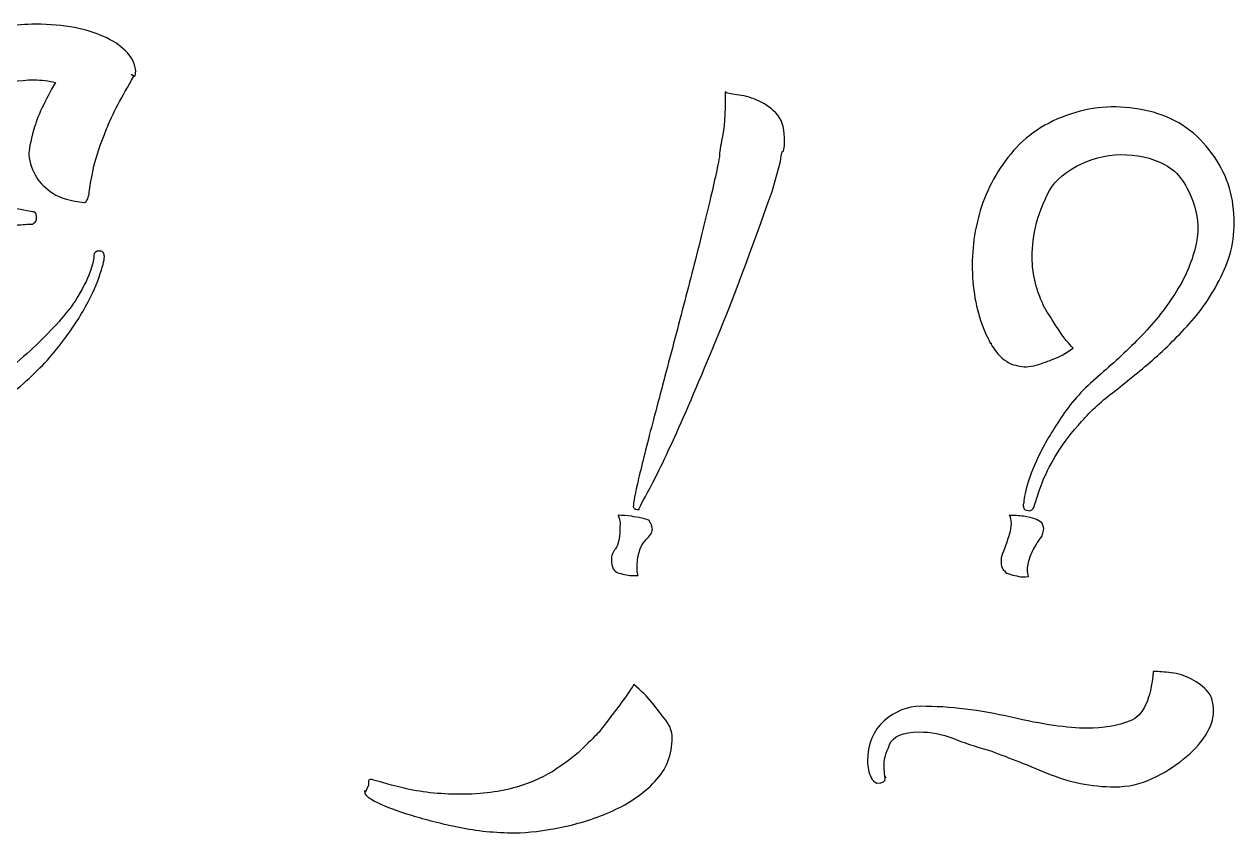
# Model space of a CAD drawing. Header units: centimetres. Extents: x -9.9 to 9.3, y -14 to 14.4.
# Drawn here: x 2.43 to 9.28, y 9.75 to 14.33 of the extents above; entities that cross this region are included whole.
import ezdxf

# ---------------------------------------------------------------- set-up
doc = ezdxf.new("R2010")
doc.units = ezdxf.units.CM
doc.header["$MEASUREMENT"] = 0
doc.layers.add('Layer 1', color=7, linetype='Continuous')

msp = doc.modelspace()

# ---------------------------------------------------------------- linework, layer by layer
at = {"layer": 'Layer 1', "color": 250}
for points, knots in [([(0.849, 13.22), (0.829, 13.233), (0.813, 13.254), (0.802, 13.284), (0.802, 13.284), (0.79, 13.314), (0.782, 13.343), (0.777, 13.373), (0.777, 13.373), (0.772, 13.402), (0.77, 13.429), (0.77, 13.454), (0.77, 13.454), (0.77, 13.478), (0.77, 13.496), (0.77, 13.505), (0.77, 13.505), (0.806, 13.469), (0.856, 13.446), (0.92, 13.434), (0.92, 13.434), (0.984, 13.423), (1.044, 13.417), (1.099, 13.417), (1.099, 13.417), (1.139, 13.417), (1.172, 13.418), (1.198, 13.422), (1.198, 13.422), (1.224, 13.425), (1.236, 13.427), (1.232, 13.427), (1.232, 13.427), (1.304, 13.568), (1.39, 13.694), (1.488, 13.806), (1.488, 13.806), (1.587, 13.917), (1.692, 14.011), (1.803, 14.089), (1.803, 14.089), (1.915, 14.166), (2.029, 14.225), (2.148, 14.266), (2.148, 14.266), (2.266, 14.307), (2.38, 14.327), (2.492, 14.327), (2.492, 14.327), (2.653, 14.327), (2.786, 14.302), (2.891, 14.251), (2.891, 14.251), (2.996, 14.2), (3.051, 14.137), (3.058, 14.061), (3.058, 14.061), (3.058, 14.048), (3.056, 14.038), (3.053, 14.032), (3.053, 14.032), (3.053, 14.032), (3.033, 14.042), (3.033, 14.042), (3.033, 14.042), (3.033, 14.042), (3.048, 14.032), (3.048, 14.032), (3.048, 14.032), (2.979, 13.917), (2.927, 13.818), (2.893, 13.734), (2.893, 13.734), (2.859, 13.651), (2.835, 13.58), (2.822, 13.523), (2.822, 13.523), (2.809, 13.465), (2.8, 13.42), (2.797, 13.387), (2.797, 13.387), (2.794, 13.355), (2.787, 13.333), (2.777, 13.323), (2.777, 13.323), (2.777, 13.323), (2.768, 13.318), (2.768, 13.318), (2.768, 13.318), (2.692, 13.325), (2.633, 13.342), (2.59, 13.37), (2.59, 13.37), (2.548, 13.398), (2.517, 13.428), (2.497, 13.461), (2.497, 13.461), (2.474, 13.497), (2.459, 13.54), (2.453, 13.589), (2.453, 13.589), (2.453, 13.612), (2.462, 13.66), (2.482, 13.732), (2.482, 13.732), (2.502, 13.804), (2.543, 13.893), (2.605, 13.997), (2.605, 13.997), (2.566, 14.007), (2.525, 14.012), (2.482, 14.012), (2.482, 14.012), (2.403, 14.012), (2.322, 13.997), (2.239, 13.968), (2.239, 13.968), (2.155, 13.938), (2.071, 13.897), (1.988, 13.845), (1.988, 13.845), (1.904, 13.792), (1.823, 13.73), (1.744, 13.658), (1.744, 13.658), (1.665, 13.586), (1.593, 13.507), (1.528, 13.422), (1.528, 13.422), (1.629, 13.412), (1.735, 13.398), (1.845, 13.38), (1.845, 13.38), (1.955, 13.362), (2.057, 13.344), (2.15, 13.326), (2.15, 13.326), (2.244, 13.308), (2.321, 13.293), (2.384, 13.282), (2.384, 13.282), (2.446, 13.27), (2.479, 13.264), (2.482, 13.264), (2.482, 13.264), (2.482, 13.264), (2.487, 13.264), (2.487, 13.264), (2.487, 13.264), (2.494, 13.258), (2.497, 13.246), (2.497, 13.23), (2.497, 13.23), (2.497, 13.217), (2.492, 13.207), (2.482, 13.2), (2.482, 13.2), (2.482, 13.2), (2.477, 13.195), (2.477, 13.195), (2.477, 13.195), (2.477, 13.195), (2.443, 13.195), (2.443, 13.195), (2.443, 13.195), (2.42, 13.192), (2.371, 13.19), (2.295, 13.188), (2.295, 13.188), (2.22, 13.186), (2.131, 13.185), (2.029, 13.183), (2.029, 13.183), (1.928, 13.181), (1.82, 13.18), (1.705, 13.178), (1.705, 13.178), (1.59, 13.177), (1.482, 13.176), (1.38, 13.176), (1.38, 13.176), (1.341, 13.097), (1.309, 13.016), (1.286, 12.932), (1.286, 12.932), (1.263, 12.849), (1.252, 12.764), (1.252, 12.679), (1.252, 12.679), (1.252, 12.528), (1.291, 12.383), (1.37, 12.246), (1.37, 12.246), (1.429, 12.203), (1.489, 12.173), (1.55, 12.155), (1.55, 12.155), (1.61, 12.137), (1.67, 12.128), (1.729, 12.128), (1.729, 12.128), (1.811, 12.128), (1.893, 12.142), (1.973, 12.172), (1.973, 12.172), (2.053, 12.201), (2.128, 12.237), (2.197, 12.278), (2.197, 12.278), (2.266, 12.319), (2.328, 12.363), (2.384, 12.411), (2.384, 12.411), (2.44, 12.458), (2.487, 12.502), (2.526, 12.541), (2.526, 12.541), (2.625, 12.639), (2.693, 12.721), (2.731, 12.785), (2.731, 12.785), (2.768, 12.849), (2.793, 12.899), (2.804, 12.937), (2.804, 12.937), (2.816, 12.975), (2.822, 13.002), (2.822, 13.018), (2.822, 13.018), (2.822, 13.035), (2.833, 13.043), (2.856, 13.043), (2.856, 13.043), (2.866, 13.043), (2.873, 13.04), (2.876, 13.033), (2.876, 13.033), (2.879, 13.026), (2.881, 13.02), (2.881, 13.013), (2.881, 13.013), (2.881, 12.99), (2.871, 12.951), (2.851, 12.895), (2.851, 12.895), (2.832, 12.839), (2.801, 12.776), (2.76, 12.703), (2.76, 12.703), (2.719, 12.631), (2.665, 12.554), (2.598, 12.472), (2.598, 12.472), (2.531, 12.39), (2.449, 12.311), (2.354, 12.236), (2.354, 12.236), (2.279, 12.177), (2.182, 12.116), (2.064, 12.054), (2.064, 12.054), (1.946, 11.991), (1.816, 11.96), (1.675, 11.96), (1.675, 11.96), (1.485, 11.96), (1.328, 12.025), (1.205, 12.155), (1.205, 12.155), (1.082, 12.284), (1.021, 12.456), (1.021, 12.669), (1.021, 12.669), (1.021, 12.757), (1.031, 12.844), (1.05, 12.93), (1.05, 12.93), (1.07, 13.015), (1.095, 13.097), (1.124, 13.176), (1.124, 13.176), (1.022, 13.176), (0.951, 13.18), (0.91, 13.188), (0.91, 13.188), (0.869, 13.196), (0.849, 13.207), (0.849, 13.22)], [0, 0, 0, 0, 0.013699, 0.013699, 0.013699, 0.013699, 0.027397, 0.027397, 0.027397, 0.027397, 0.041096, 0.041096, 0.041096, 0.041096, 0.054795, 0.054795, 0.054795, 0.054795, 0.068493, 0.068493, 0.068493, 0.068493, 0.082192, 0.082192, 0.082192, 0.082192, 0.09589, 0.09589, 0.09589, 0.09589, 0.109589, 0.109589, 0.109589, 0.109589, 0.123288, 0.123288, 0.123288, 0.123288, 0.136986, 0.136986, 0.136986, 0.136986, 0.150685, 0.150685, 0.150685, 0.150685, 0.164384, 0.164384, 0.164384, 0.164384, 0.178082, 0.178082, 0.178082, 0.178082, 0.191781, 0.191781, 0.191781, 0.191781, 0.205479, 0.205479, 0.205479, 0.205479, 0.219178, 0.219178, 0.219178, 0.219178, 0.232877, 0.232877, 0.232877, 0.232877, 0.246575, 0.246575, 0.246575, 0.246575, 0.260274, 0.260274, 0.260274, 0.260274, 0.273973, 0.273973, 0.273973, 0.273973, 0.287671, 0.287671, 0.287671, 0.287671, 0.30137, 0.30137, 0.30137, 0.30137, 0.315068, 0.315068, 0.315068, 0.315068, 0.328767, 0.328767, 0.328767, 0.328767, 0.342466, 0.342466, 0.342466, 0.342466, 0.356164, 0.356164, 0.356164, 0.356164, 0.369863, 0.369863, 0.369863, 0.369863, 0.383562, 0.383562, 0.383562, 0.383562, 0.39726, 0.39726, 0.39726, 0.39726, 0.410959, 0.410959, 0.410959, 0.410959, 0.424658, 0.424658, 0.424658, 0.424658, 0.438356, 0.438356, 0.438356, 0.438356, 0.452055, 0.452055, 0.452055, 0.452055, 0.465753, 0.465753, 0.465753, 0.465753, 0.479452, 0.479452, 0.479452, 0.479452, 0.493151, 0.493151, 0.493151, 0.493151, 0.506849, 0.506849, 0.506849, 0.506849, 0.520548, 0.520548, 0.520548, 0.520548, 0.534247, 0.534247, 0.534247, 0.534247, 0.547945, 0.547945, 0.547945, 0.547945, 0.561644, 0.561644, 0.561644, 0.561644, 0.575342, 0.575342, 0.575342, 0.575342, 0.589041, 0.589041, 0.589041, 0.589041, 0.60274, 0.60274, 0.60274, 0.60274, 0.616438, 0.616438, 0.616438, 0.616438, 0.630137, 0.630137, 0.630137, 0.630137, 0.643836, 0.643836, 0.643836, 0.643836, 0.657534, 0.657534, 0.657534, 0.657534, 0.671233, 0.671233, 0.671233, 0.671233, 0.684932, 0.684932, 0.684932, 0.684932, 0.69863, 0.69863, 0.69863, 0.69863, 0.712329, 0.712329, 0.712329, 0.712329, 0.726027, 0.726027, 0.726027, 0.726027, 0.739726, 0.739726, 0.739726, 0.739726, 0.753425, 0.753425, 0.753425, 0.753425, 0.767123, 0.767123, 0.767123, 0.767123, 0.780822, 0.780822, 0.780822, 0.780822, 0.794521, 0.794521, 0.794521, 0.794521, 0.808219, 0.808219, 0.808219, 0.808219, 0.821918, 0.821918, 0.821918, 0.821918, 0.835616, 0.835616, 0.835616, 0.835616, 0.849315, 0.849315, 0.849315, 0.849315, 0.863014, 0.863014, 0.863014, 0.863014, 0.876712, 0.876712, 0.876712, 0.876712, 0.890411, 0.890411, 0.890411, 0.890411, 0.90411, 0.90411, 0.90411, 0.90411, 0.917808, 0.917808, 0.917808, 0.917808, 0.931507, 0.931507, 0.931507, 0.931507, 0.945205, 0.945205, 0.945205, 0.945205, 0.958904, 0.958904, 0.958904, 0.958904, 0.972603, 0.972603, 0.972603, 0.972603, 1, 1, 1, 1]), ([(6.393, 13.944), (6.4, 13.937), (6.422, 13.931), (6.458, 13.928), (6.458, 13.928), (6.494, 13.924), (6.532, 13.914), (6.571, 13.898), (6.571, 13.898), (6.611, 13.882), (6.647, 13.857), (6.679, 13.825), (6.679, 13.825), (6.712, 13.792), (6.728, 13.746), (6.728, 13.684), (6.728, 13.684), (6.728, 13.673), (6.728, 13.662), (6.728, 13.649), (6.728, 13.649), (6.728, 13.636), (6.726, 13.623), (6.723, 13.609), (6.723, 13.609), (6.723, 13.609), (6.717, 13.609), (6.717, 13.609), (6.717, 13.609), (6.71, 13.594), (6.706, 13.574), (6.706, 13.549), (6.706, 13.549), (6.706, 13.549), (6.658, 13.381), (6.658, 13.381), (6.658, 13.381), (6.542, 13.053), (6.438, 12.774), (6.344, 12.545), (6.344, 12.545), (6.25, 12.316), (6.171, 12.131), (6.106, 11.988), (6.106, 11.988), (6.041, 11.846), (5.991, 11.742), (5.954, 11.677), (5.954, 11.677), (5.918, 11.612), (5.902, 11.58), (5.906, 11.58), (5.906, 11.58), (5.891, 11.58), (5.882, 11.581), (5.879, 11.585), (5.879, 11.585), (5.875, 11.589), (5.873, 11.592), (5.873, 11.596), (5.873, 11.596), (5.873, 11.618), (5.883, 11.671), (5.903, 11.755), (5.903, 11.755), (5.923, 11.84), (5.949, 11.944), (5.981, 12.067), (5.981, 12.067), (6.014, 12.189), (6.049, 12.323), (6.087, 12.467), (6.087, 12.467), (6.125, 12.611), (6.162, 12.753), (6.198, 12.892), (6.198, 12.892), (6.234, 13.031), (6.266, 13.16), (6.295, 13.281), (6.295, 13.281), (6.324, 13.402), (6.346, 13.5), (6.36, 13.576), (6.36, 13.576), (6.36, 13.601), (6.366, 13.637), (6.376, 13.684), (6.376, 13.684), (6.387, 13.731), (6.393, 13.818), (6.393, 13.944)], [0, 0, 0, 0, 0.041667, 0.041667, 0.041667, 0.041667, 0.083333, 0.083333, 0.083333, 0.083333, 0.125, 0.125, 0.125, 0.125, 0.166667, 0.166667, 0.166667, 0.166667, 0.208333, 0.208333, 0.208333, 0.208333, 0.25, 0.25, 0.25, 0.25, 0.291667, 0.291667, 0.291667, 0.291667, 0.333333, 0.333333, 0.333333, 0.333333, 0.375, 0.375, 0.375, 0.375, 0.416667, 0.416667, 0.416667, 0.416667, 0.458333, 0.458333, 0.458333, 0.458333, 0.5, 0.5, 0.5, 0.5, 0.541667, 0.541667, 0.541667, 0.541667, 0.583333, 0.583333, 0.583333, 0.583333, 0.625, 0.625, 0.625, 0.625, 0.666667, 0.666667, 0.666667, 0.666667, 0.708333, 0.708333, 0.708333, 0.708333, 0.75, 0.75, 0.75, 0.75, 0.791667, 0.791667, 0.791667, 0.791667, 0.833333, 0.833333, 0.833333, 0.833333, 0.875, 0.875, 0.875, 0.875, 0.916667, 0.916667, 0.916667, 0.916667, 1, 1, 1, 1]), ([(8.351, 13.82), (8.481, 13.863), (8.618, 13.87), (8.762, 13.841), (8.762, 13.841), (8.907, 13.812), (9.024, 13.744), (9.114, 13.636), (9.114, 13.636), (9.204, 13.531), (9.256, 13.412), (9.268, 13.279), (9.268, 13.279), (9.281, 13.145), (9.26, 13.024), (9.206, 12.916), (9.206, 12.916), (9.156, 12.808), (9.093, 12.713), (9.019, 12.632), (9.019, 12.632), (8.946, 12.551), (8.871, 12.478), (8.795, 12.413), (8.795, 12.413), (8.719, 12.348), (8.645, 12.287), (8.573, 12.232), (8.573, 12.232), (8.501, 12.176), (8.44, 12.117), (8.389, 12.056), (8.389, 12.056), (8.335, 11.994), (8.292, 11.936), (8.259, 11.88), (8.259, 11.88), (8.227, 11.824), (8.202, 11.774), (8.186, 11.731), (8.186, 11.731), (8.17, 11.688), (8.158, 11.654), (8.151, 11.631), (8.151, 11.631), (8.144, 11.608), (8.14, 11.596), (8.14, 11.596), (8.14, 11.596), (8.14, 11.592), (8.138, 11.589), (8.135, 11.585), (8.135, 11.585), (8.124, 11.574), (8.115, 11.571), (8.108, 11.574), (8.108, 11.574), (8.09, 11.574), (8.081, 11.581), (8.081, 11.596), (8.081, 11.596), (8.077, 11.603), (8.077, 11.608), (8.081, 11.612), (8.081, 11.612), (8.081, 11.634), (8.088, 11.671), (8.102, 11.723), (8.102, 11.723), (8.117, 11.775), (8.142, 11.837), (8.178, 11.907), (8.178, 11.907), (8.214, 11.977), (8.259, 12.051), (8.313, 12.129), (8.313, 12.129), (8.367, 12.206), (8.436, 12.279), (8.519, 12.348), (8.519, 12.348), (8.595, 12.413), (8.671, 12.485), (8.749, 12.564), (8.749, 12.564), (8.826, 12.644), (8.892, 12.728), (8.946, 12.816), (8.946, 12.816), (9.001, 12.904), (9.037, 12.994), (9.057, 13.084), (9.057, 13.084), (9.077, 13.174), (9.067, 13.262), (9.028, 13.349), (9.028, 13.349), (8.991, 13.446), (8.933, 13.512), (8.852, 13.546), (8.852, 13.546), (8.771, 13.581), (8.686, 13.594), (8.597, 13.587), (8.597, 13.587), (8.509, 13.58), (8.427, 13.553), (8.351, 13.506), (8.351, 13.506), (8.276, 13.459), (8.227, 13.403), (8.205, 13.338), (8.205, 13.338), (8.169, 13.262), (8.147, 13.192), (8.138, 13.127), (8.138, 13.127), (8.129, 13.062), (8.127, 13.003), (8.132, 12.951), (8.132, 12.951), (8.138, 12.899), (8.147, 12.853), (8.162, 12.813), (8.162, 12.813), (8.176, 12.774), (8.189, 12.743), (8.2, 12.721), (8.2, 12.721), (8.218, 12.692), (8.243, 12.653), (8.276, 12.602), (8.276, 12.602), (8.308, 12.552), (8.337, 12.516), (8.362, 12.494), (8.362, 12.494), (8.322, 12.465), (8.283, 12.443), (8.243, 12.429), (8.243, 12.429), (8.211, 12.415), (8.175, 12.403), (8.138, 12.394), (8.138, 12.394), (8.1, 12.385), (8.066, 12.386), (8.037, 12.397), (8.037, 12.397), (8.023, 12.397), (8.009, 12.402), (7.994, 12.413), (7.994, 12.413), (7.98, 12.42), (7.964, 12.432), (7.948, 12.448), (7.948, 12.448), (7.932, 12.464), (7.915, 12.487), (7.897, 12.516), (7.897, 12.516), (7.897, 12.516), (7.897, 12.521), (7.897, 12.521), (7.897, 12.521), (7.897, 12.521), (7.891, 12.521), (7.891, 12.521), (7.891, 12.521), (7.891, 12.525), (7.89, 12.527), (7.889, 12.529), (7.889, 12.529), (7.887, 12.531), (7.886, 12.534), (7.886, 12.537), (7.886, 12.537), (7.835, 12.631), (7.805, 12.742), (7.794, 12.87), (7.794, 12.87), (7.783, 12.998), (7.795, 13.124), (7.829, 13.249), (7.829, 13.249), (7.863, 13.373), (7.923, 13.488), (8.008, 13.592), (8.008, 13.592), (8.092, 13.697), (8.207, 13.773), (8.351, 13.82)], [0, 0, 0, 0, 0.020408, 0.020408, 0.020408, 0.020408, 0.040816, 0.040816, 0.040816, 0.040816, 0.061224, 0.061224, 0.061224, 0.061224, 0.081633, 0.081633, 0.081633, 0.081633, 0.102041, 0.102041, 0.102041, 0.102041, 0.122449, 0.122449, 0.122449, 0.122449, 0.142857, 0.142857, 0.142857, 0.142857, 0.163265, 0.163265, 0.163265, 0.163265, 0.183673, 0.183673, 0.183673, 0.183673, 0.204082, 0.204082, 0.204082, 0.204082, 0.22449, 0.22449, 0.22449, 0.22449, 0.244898, 0.244898, 0.244898, 0.244898, 0.265306, 0.265306, 0.265306, 0.265306, 0.285714, 0.285714, 0.285714, 0.285714, 0.306122, 0.306122, 0.306122, 0.306122, 0.326531, 0.326531, 0.326531, 0.326531, 0.346939, 0.346939, 0.346939, 0.346939, 0.367347, 0.367347, 0.367347, 0.367347, 0.387755, 0.387755, 0.387755, 0.387755, 0.408163, 0.408163, 0.408163, 0.408163, 0.428571, 0.428571, 0.428571, 0.428571, 0.44898, 0.44898, 0.44898, 0.44898, 0.469388, 0.469388, 0.469388, 0.469388, 0.489796, 0.489796, 0.489796, 0.489796, 0.510204, 0.510204, 0.510204, 0.510204, 0.530612, 0.530612, 0.530612, 0.530612, 0.55102, 0.55102, 0.55102, 0.55102, 0.571429, 0.571429, 0.571429, 0.571429, 0.591837, 0.591837, 0.591837, 0.591837, 0.612245, 0.612245, 0.612245, 0.612245, 0.632653, 0.632653, 0.632653, 0.632653, 0.653061, 0.653061, 0.653061, 0.653061, 0.673469, 0.673469, 0.673469, 0.673469, 0.693878, 0.693878, 0.693878, 0.693878, 0.714286, 0.714286, 0.714286, 0.714286, 0.734694, 0.734694, 0.734694, 0.734694, 0.755102, 0.755102, 0.755102, 0.755102, 0.77551, 0.77551, 0.77551, 0.77551, 0.795918, 0.795918, 0.795918, 0.795918, 0.816327, 0.816327, 0.816327, 0.816327, 0.836735, 0.836735, 0.836735, 0.836735, 0.857143, 0.857143, 0.857143, 0.857143, 0.877551, 0.877551, 0.877551, 0.877551, 0.897959, 0.897959, 0.897959, 0.897959, 0.918367, 0.918367, 0.918367, 0.918367, 0.938776, 0.938776, 0.938776, 0.938776, 0.959184, 0.959184, 0.959184, 0.959184, 1, 1, 1, 1]), ([(5.965, 11.515), (5.965, 11.511), (5.967, 11.507), (5.971, 11.504), (5.971, 11.504), (5.978, 11.489), (5.981, 11.477), (5.981, 11.466), (5.981, 11.466), (5.981, 11.452), (5.967, 11.43), (5.938, 11.401), (5.938, 11.401), (5.909, 11.372), (5.895, 11.318), (5.895, 11.239), (5.895, 11.239), (5.895, 11.224), (5.897, 11.214), (5.9, 11.206), (5.9, 11.206), (5.9, 11.206), (5.873, 11.206), (5.873, 11.206), (5.873, 11.206), (5.848, 11.206), (5.821, 11.211), (5.792, 11.22), (5.792, 11.22), (5.763, 11.229), (5.749, 11.253), (5.749, 11.293), (5.749, 11.293), (5.749, 11.318), (5.757, 11.34), (5.773, 11.358), (5.773, 11.358), (5.789, 11.376), (5.798, 11.425), (5.798, 11.504), (5.798, 11.504), (5.798, 11.518), (5.794, 11.533), (5.787, 11.547), (5.787, 11.547), (5.812, 11.547), (5.837, 11.545), (5.862, 11.542), (5.862, 11.542), (5.881, 11.538), (5.9, 11.535), (5.922, 11.531), (5.922, 11.531), (5.944, 11.527), (5.958, 11.522), (5.965, 11.515)], [0, 0, 0, 0, 0.066667, 0.066667, 0.066667, 0.066667, 0.133333, 0.133333, 0.133333, 0.133333, 0.2, 0.2, 0.2, 0.2, 0.266667, 0.266667, 0.266667, 0.266667, 0.333333, 0.333333, 0.333333, 0.333333, 0.4, 0.4, 0.4, 0.4, 0.466667, 0.466667, 0.466667, 0.466667, 0.533333, 0.533333, 0.533333, 0.533333, 0.6, 0.6, 0.6, 0.6, 0.666667, 0.666667, 0.666667, 0.666667, 0.733333, 0.733333, 0.733333, 0.733333, 0.8, 0.8, 0.8, 0.8, 0.866667, 0.866667, 0.866667, 0.866667, 1, 1, 1, 1]), ([(8, 11.547), (8.028, 11.547), (8.055, 11.545), (8.081, 11.542), (8.081, 11.542), (8.131, 11.535), (8.166, 11.522), (8.184, 11.504), (8.184, 11.504), (8.184, 11.504), (8.194, 11.482), (8.194, 11.482), (8.194, 11.482), (8.198, 11.471), (8.194, 11.453), (8.184, 11.428), (8.184, 11.428), (8.166, 11.403), (8.149, 11.378), (8.135, 11.352), (8.135, 11.352), (8.124, 11.331), (8.115, 11.306), (8.108, 11.279), (8.108, 11.279), (8.101, 11.252), (8.101, 11.226), (8.108, 11.201), (8.108, 11.201), (8.086, 11.197), (8.068, 11.197), (8.054, 11.201), (8.054, 11.201), (8.039, 11.205), (8.024, 11.208), (8.008, 11.212), (8.008, 11.212), (7.991, 11.215), (7.98, 11.223), (7.973, 11.233), (7.973, 11.233), (7.965, 11.237), (7.96, 11.246), (7.956, 11.26), (7.956, 11.26), (7.949, 11.289), (7.954, 11.322), (7.973, 11.358), (7.973, 11.358), (7.983, 11.387), (7.992, 11.414), (8, 11.439), (8, 11.439), (8.007, 11.461), (8.01, 11.481), (8.01, 11.501), (8.01, 11.501), (8.01, 11.521), (8.007, 11.536), (8, 11.547)], [0, 0, 0, 0, 0.0625, 0.0625, 0.0625, 0.0625, 0.125, 0.125, 0.125, 0.125, 0.1875, 0.1875, 0.1875, 0.1875, 0.25, 0.25, 0.25, 0.25, 0.3125, 0.3125, 0.3125, 0.3125, 0.375, 0.375, 0.375, 0.375, 0.4375, 0.4375, 0.4375, 0.4375, 0.5, 0.5, 0.5, 0.5, 0.5625, 0.5625, 0.5625, 0.5625, 0.625, 0.625, 0.625, 0.625, 0.6875, 0.6875, 0.6875, 0.6875, 0.75, 0.75, 0.75, 0.75, 0.8125, 0.8125, 0.8125, 0.8125, 0.875, 0.875, 0.875, 0.875, 1, 1, 1, 1]), ([(7.882, 10.218), (7.806, 10.238), (7.739, 10.261), (7.68, 10.285), (7.68, 10.285), (7.621, 10.309), (7.557, 10.321), (7.488, 10.321), (7.488, 10.321), (7.399, 10.321), (7.343, 10.297), (7.323, 10.249), (7.323, 10.249), (7.302, 10.2), (7.292, 10.166), (7.292, 10.145), (7.292, 10.145), (7.292, 10.09), (7.295, 10.062), (7.302, 10.062), (7.302, 10.062), (7.295, 10.076), (7.293, 10.074), (7.297, 10.057), (7.297, 10.057), (7.3, 10.04), (7.285, 10.031), (7.25, 10.031), (7.25, 10.031), (7.236, 10.038), (7.226, 10.048), (7.219, 10.062), (7.219, 10.062), (7.205, 10.09), (7.198, 10.121), (7.198, 10.155), (7.198, 10.155), (7.198, 10.252), (7.23, 10.328), (7.292, 10.383), (7.292, 10.383), (7.354, 10.438), (7.423, 10.466), (7.499, 10.466), (7.499, 10.466), (7.664, 10.466), (7.835, 10.445), (8.011, 10.404), (8.011, 10.404), (8.187, 10.363), (8.33, 10.342), (8.441, 10.342), (8.441, 10.342), (8.531, 10.342), (8.612, 10.356), (8.684, 10.383), (8.684, 10.383), (8.757, 10.411), (8.8, 10.504), (8.814, 10.663), (8.814, 10.663), (8.834, 10.663), (8.864, 10.661), (8.902, 10.658), (8.902, 10.658), (8.94, 10.654), (8.978, 10.644), (9.016, 10.627), (9.016, 10.627), (9.054, 10.609), (9.086, 10.587), (9.114, 10.559), (9.114, 10.559), (9.142, 10.532), (9.155, 10.49), (9.155, 10.435), (9.155, 10.435), (9.155, 10.394), (9.14, 10.349), (9.109, 10.3), (9.109, 10.3), (9.078, 10.252), (9.036, 10.207), (8.984, 10.166), (8.984, 10.166), (8.933, 10.124), (8.874, 10.088), (8.808, 10.057), (8.808, 10.057), (8.743, 10.026), (8.672, 10.01), (8.596, 10.01), (8.596, 10.01), (8.465, 10.01), (8.337, 10.036), (8.213, 10.088), (8.213, 10.088), (8.089, 10.14), (7.978, 10.183), (7.882, 10.218)], [0, 0, 0, 0, 0.038462, 0.038462, 0.038462, 0.038462, 0.076923, 0.076923, 0.076923, 0.076923, 0.115385, 0.115385, 0.115385, 0.115385, 0.153846, 0.153846, 0.153846, 0.153846, 0.192308, 0.192308, 0.192308, 0.192308, 0.230769, 0.230769, 0.230769, 0.230769, 0.269231, 0.269231, 0.269231, 0.269231, 0.307692, 0.307692, 0.307692, 0.307692, 0.346154, 0.346154, 0.346154, 0.346154, 0.384615, 0.384615, 0.384615, 0.384615, 0.423077, 0.423077, 0.423077, 0.423077, 0.461538, 0.461538, 0.461538, 0.461538, 0.5, 0.5, 0.5, 0.5, 0.538462, 0.538462, 0.538462, 0.538462, 0.576923, 0.576923, 0.576923, 0.576923, 0.615385, 0.615385, 0.615385, 0.615385, 0.653846, 0.653846, 0.653846, 0.653846, 0.692308, 0.692308, 0.692308, 0.692308, 0.730769, 0.730769, 0.730769, 0.730769, 0.769231, 0.769231, 0.769231, 0.769231, 0.807692, 0.807692, 0.807692, 0.807692, 0.846154, 0.846154, 0.846154, 0.846154, 0.884615, 0.884615, 0.884615, 0.884615, 0.923077, 0.923077, 0.923077, 0.923077, 1, 1, 1, 1]), ([(5.876, 10.589), (5.917, 10.555), (5.952, 10.52), (5.98, 10.486), (5.98, 10.486), (6.007, 10.451), (6.033, 10.418), (6.057, 10.387), (6.057, 10.387), (6.081, 10.356), (6.093, 10.323), (6.093, 10.289), (6.093, 10.289), (6.093, 10.192), (6.061, 10.109), (5.995, 10.04), (5.995, 10.04), (5.929, 9.971), (5.85, 9.916), (5.757, 9.875), (5.757, 9.875), (5.664, 9.833), (5.567, 9.802), (5.467, 9.781), (5.467, 9.781), (5.367, 9.761), (5.279, 9.75), (5.203, 9.75), (5.203, 9.75), (5.093, 9.75), (4.987, 9.761), (4.887, 9.781), (4.887, 9.781), (4.787, 9.802), (4.697, 9.825), (4.618, 9.849), (4.618, 9.849), (4.539, 9.873), (4.475, 9.897), (4.426, 9.921), (4.426, 9.921), (4.378, 9.945), (4.354, 9.964), (4.354, 9.978), (4.354, 9.978), (4.354, 9.992), (4.354, 9.994), (4.354, 9.983), (4.354, 9.983), (4.354, 9.973), (4.361, 9.985), (4.375, 10.02), (4.375, 10.02), (4.375, 10.02), (4.375, 10.04), (4.375, 10.04), (4.375, 10.04), (4.375, 10.047), (4.378, 10.051), (4.385, 10.051), (4.385, 10.051), (4.385, 10.051), (4.395, 10.051), (4.395, 10.051), (4.395, 10.051), (4.416, 10.044), (4.475, 10.028), (4.571, 10.004), (4.571, 10.004), (4.668, 9.98), (4.775, 9.968), (4.892, 9.968), (4.892, 9.968), (5.017, 9.968), (5.124, 9.982), (5.213, 10.009), (5.213, 10.009), (5.303, 10.037), (5.379, 10.071), (5.441, 10.113), (5.441, 10.113), (5.503, 10.154), (5.553, 10.194), (5.591, 10.232), (5.591, 10.232), (5.629, 10.27), (5.659, 10.299), (5.679, 10.32), (5.679, 10.32), (5.7, 10.347), (5.733, 10.391), (5.778, 10.449), (5.778, 10.449), (5.822, 10.508), (5.855, 10.555), (5.876, 10.589)], [0, 0, 0, 0, 0.04, 0.04, 0.04, 0.04, 0.08, 0.08, 0.08, 0.08, 0.12, 0.12, 0.12, 0.12, 0.16, 0.16, 0.16, 0.16, 0.2, 0.2, 0.2, 0.2, 0.24, 0.24, 0.24, 0.24, 0.28, 0.28, 0.28, 0.28, 0.32, 0.32, 0.32, 0.32, 0.36, 0.36, 0.36, 0.36, 0.4, 0.4, 0.4, 0.4, 0.44, 0.44, 0.44, 0.44, 0.48, 0.48, 0.48, 0.48, 0.52, 0.52, 0.52, 0.52, 0.56, 0.56, 0.56, 0.56, 0.6, 0.6, 0.6, 0.6, 0.64, 0.64, 0.64, 0.64, 0.68, 0.68, 0.68, 0.68, 0.72, 0.72, 0.72, 0.72, 0.76, 0.76, 0.76, 0.76, 0.8, 0.8, 0.8, 0.8, 0.84, 0.84, 0.84, 0.84, 0.88, 0.88, 0.88, 0.88, 0.92, 0.92, 0.92, 0.92, 1, 1, 1, 1])]:
    msp.add_open_spline(points, degree=3, knots=knots, dxfattribs=at)

doc.saveas('drawing.dxf')
